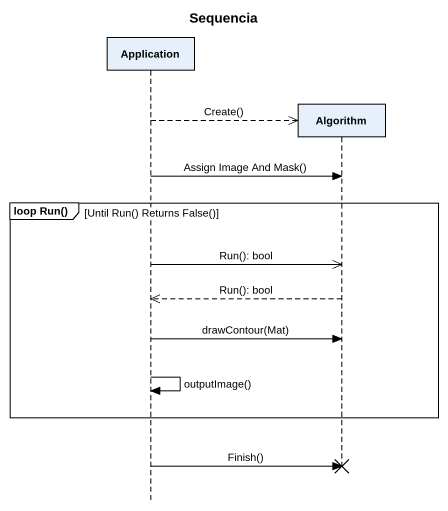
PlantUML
@startuml
title Sequencia
hide footbox
participant Application
participant Algorithm

Application -->> Algorithm ** : Create()
Application -> Algorithm : Assign Image And Mask()
group loop Run() [Until Run() Returns False()]
  Application ->> Algorithm : Run(): bool
  Algorithm -->> Application : Run(): bool
  Application -> Algorithm : drawContour(Mat)
  Application -> Application : outputImage()
end
Application -> Algorithm !! : Finish()
@enduml
